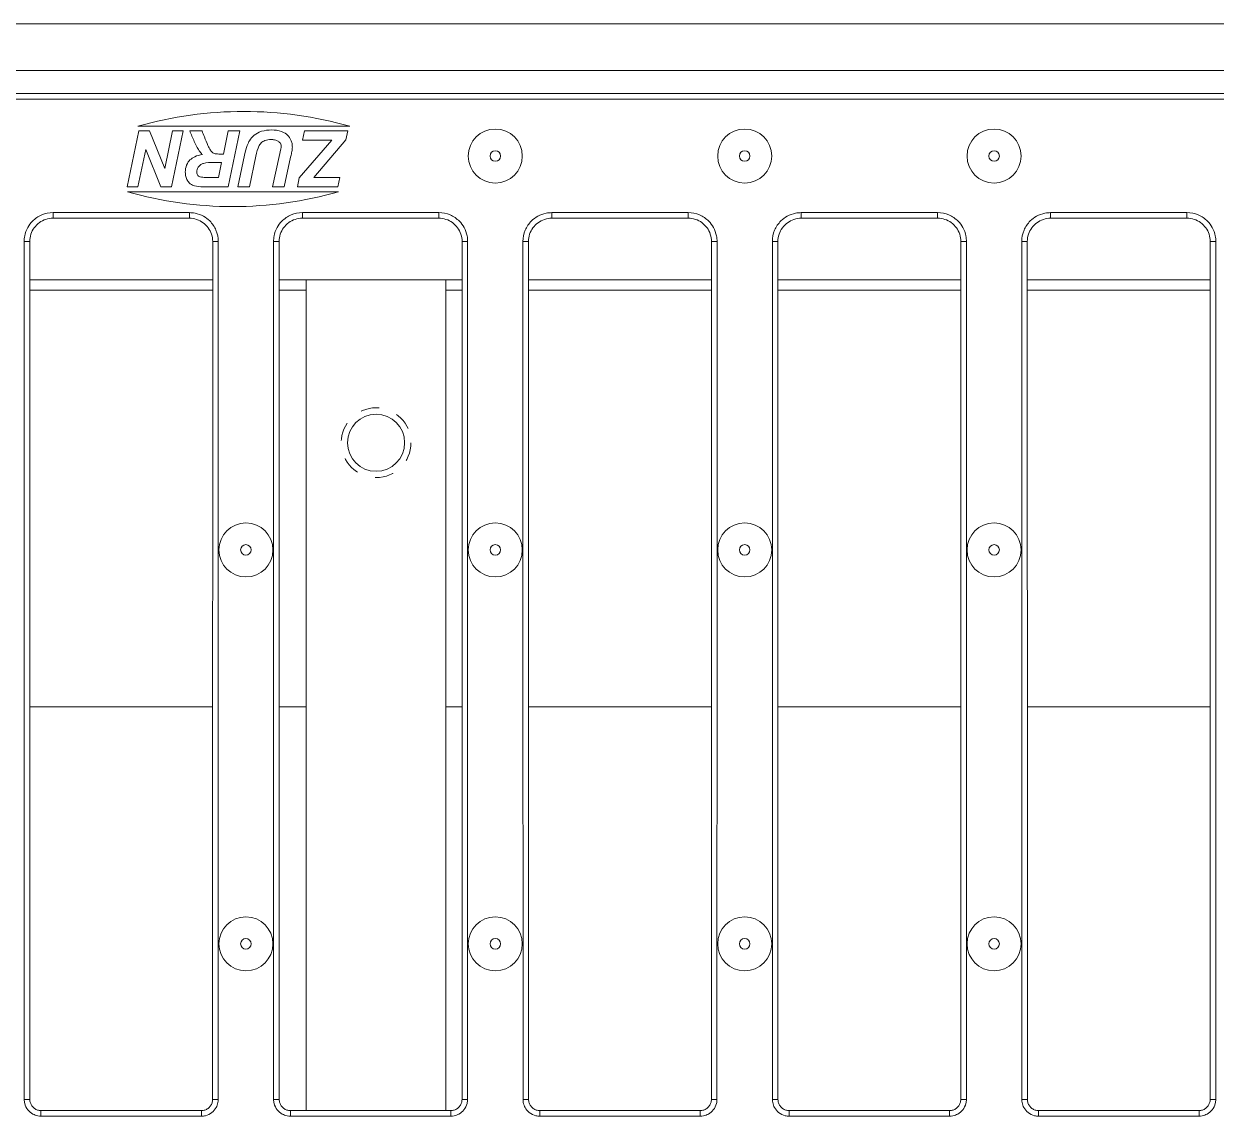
# Model space of a CAD drawing. Header units: inches. Extents: x -14 to 145, y 14 to 58.
# Drawn here: x 102.17 to 108.58, y 50.25 to 56.12 of the extents above; entities that cross this region are included whole.
import ezdxf

# ---------------------------------------------------------------- set-up
doc = ezdxf.new("R2010")
doc.units = ezdxf.units.IN
doc.header["$MEASUREMENT"] = 0
doc.linetypes.add('DASHED', pattern=[0.2067, 0.1654, -0.0413])
for name, color, linetype, lineweight in [('Hidden Narrow (ANSI)', 7, 'DASHED', 25), ('Visible (ANSI)', 7, 'Continuous', 50), ('Visible Narrow (ANSI)', 7, 'Continuous', 35)]:
    doc.layers.add(name, color=color, linetype=linetype, lineweight=lineweight)

msp = doc.modelspace()

# ---------------------------------------------------------------- linework, layer by layer
at = {"layer": 'Hidden Narrow (ANSI)', "lineweight": 0, "ltscale": 0.179413}
msp.add_circle((104.06318, 53.86621), 0.1875, dxfattribs=at)
at = {"layer": 'Visible (ANSI)', "lineweight": 0}
for p, q in [((44.06318, 56.11621), (140.06318, 56.11621)), ((44.06318, 55.86621), (140.06318, 55.86621)), ((113.35856, 55.74121), (94.70901, 55.74121)), ((102.78365, 55.56621), (103.92129, 55.56621)), ((102.7892, 55.54121), (102.72655, 55.24121)), ((102.84636, 55.54121), (102.7892, 55.54121)), ((102.92777, 55.33976), (102.84636, 55.54121)), ((102.97007, 55.54121), (102.92777, 55.33976)), ((102.96458, 55.24121), (103.02723, 55.54121)), ((103.02723, 55.54121), (102.97007, 55.54121)), ((103.12853, 55.54121), (103.06222, 55.54121)), ((103.26847, 55.54121), (103.24263, 55.41705)), ((103.26755, 55.24121), (103.3302, 55.54121)), ((103.3302, 55.54121), (103.26847, 55.54121)), ((103.82502, 55.49205), (103.6501, 55.28832)), ((103.67799, 55.54121), (103.66748, 55.49114)), ((103.66748, 55.49114), (103.73836, 55.49114)), ((103.911, 55.54121), (103.67799, 55.54121)), ((103.72807, 55.29129), (103.90116, 55.49388)), ((103.90116, 55.49388), (103.911, 55.54121)), ((102.78371, 55.24121), (102.82578, 55.44197)), ((102.82578, 55.44197), (102.90741, 55.24121)), ((103.24263, 55.41705), (103.21748, 55.41705)), ((103.55177, 55.44426), (103.54286, 55.40424)), ((103.20056, 55.372), (103.23325, 55.372)), ((103.23325, 55.372), (103.21633, 55.29129)), ((103.35627, 55.41088), (103.32106, 55.24121)), ((103.38234, 55.24121), (103.41664, 55.40516)), ((103.54286, 55.40424), (103.50696, 55.24121)), ((103.5687, 55.24121), (103.60391, 55.39944)), ((103.21633, 55.29129), (103.14842, 55.29129)), ((103.6501, 55.28832), (103.64118, 55.24121)), ((103.86824, 55.29129), (103.72807, 55.29129)), ((103.85772, 55.24121), (103.86824, 55.29129)), ((102.72655, 55.24121), (102.78371, 55.24121)), ((102.90741, 55.24121), (102.96458, 55.24121)), ((103.13447, 55.24121), (103.26755, 55.24121)), ((103.32106, 55.24121), (103.38234, 55.24121)), ((103.50696, 55.24121), (103.5687, 55.24121)), ((103.64118, 55.24121), (103.85772, 55.24121)), ((103.86157, 55.21359), (102.72677, 55.21359)), ((102.32723, 55.07199), (103.06035, 55.07199)), ((103.66723, 55.07199), (104.40035, 55.07199)), ((105.00723, 55.07199), (105.74035, 55.07199)), ((106.34723, 55.07199), (107.08035, 55.07199)), ((107.68723, 55.07199), (108.42035, 55.07199)), ((102.20231, 54.74121), (103.18526, 54.74121)), ((103.54231, 54.74121), (104.52526, 54.74121)), ((103.68818, 50.27853), (103.68818, 54.74121)), ((103.68818, 54.74121), (104.43818, 54.74121)), ((104.43818, 54.74121), (104.43818, 50.27853)), ((104.88231, 54.74121), (105.86526, 54.74121)), ((106.22231, 54.74121), (107.20526, 54.74121)), ((107.56231, 54.74121), (108.54526, 54.74121)), ((102.26258, 50.27853), (103.12499, 50.27853)), ((103.60258, 50.27853), (104.46499, 50.27853)), ((104.94258, 50.27853), (105.80499, 50.27853)), ((106.28258, 50.27853), (107.14499, 50.27853)), ((107.62258, 50.27853), (108.48499, 50.27853))]:
    msp.add_line(p, q, dxfattribs=at)
for centre, radius in [((104.70379, 55.40621), 0.145), ((106.04379, 55.40621), 0.145), ((107.38379, 55.40621), 0.145), ((104.06318, 53.86621), 0.1535), ((103.36379, 53.29021), 0.145), ((104.70379, 53.29021), 0.145), ((106.04379, 53.29021), 0.145), ((107.38379, 53.29021), 0.145), ((103.36379, 51.17421), 0.145), ((104.70379, 51.17421), 0.145), ((106.04379, 51.17421), 0.145), ((107.38379, 51.17421), 0.145)]:
    msp.add_circle(centre, radius, dxfattribs=at)
for centre, start, end in [((103.35247, 53.5655), 74.129145, 105.870855), ((103.29417, 57.2147), 254.169664, 285.830336)]:
    msp.add_arc(centre, 2.08, start, end, dxfattribs=at)
for points, knots in [([(103.50147, 55.54624), (103.48362, 55.54624), (103.46526, 55.54434), (103.43036, 55.53347), (103.4181, 55.5255), (103.39822, 55.50974), (103.38944, 55.49982), (103.37625, 55.47681), (103.36634, 55.45568), (103.35627, 55.41088)], [-1.3337256, -1.3337256, -1.3337256, -1.3337256, -1.0288729, -1.0288729, -0.7098965, -0.7098965, -0.3499125, -0.3499125, 0, 0, 0, 0]), ([(103.61328, 55.45455), (103.61328, 55.46115), (103.61271, 55.46773), (103.61019, 55.48032), (103.60835, 55.48624), (103.60124, 55.50216), (103.59471, 55.51104), (103.5805, 55.52444), (103.57091, 55.53198), (103.53854, 55.54408), (103.51965, 55.54624), (103.50147, 55.54624)], [-0.62185425, -0.62185425, -0.62185425, -0.62185425, -0.52329959, -0.52329959, -0.43023467, -0.43023467, -0.26296333, -0.26296333, -0.13851615, -0.13851615, 0, 0, 0, 0]), ([(103.06222, 55.54121), (103.06967, 55.52234), (103.07788, 55.50265), (103.09289, 55.47017), (103.10035, 55.45514), (103.10818, 55.44174)], [-0.27329283, -0.27329283, -0.27329283, -0.27329283, -0.11819548, -0.11819548, 0, 0, 0, 0]), ([(103.15985, 55.4621), (103.15337, 55.47704), (103.14638, 55.49355), (103.13643, 55.51868), (103.13177, 55.53092), (103.12853, 55.54121)], [-0.20793099, -0.20793099, -0.20793099, -0.20793099, -0.0822134, -0.0822134, 0, 0, 0, 0]), ([(103.41664, 55.40516), (103.42167, 55.42747), (103.4272, 55.44679), (103.43534, 55.46366), (103.43928, 55.47075), (103.45065, 55.48148), (103.45673, 55.48597), (103.47605, 55.49325), (103.48762, 55.49457), (103.49873, 55.49457)], [-0.58279698, -0.58279698, -0.58279698, -0.58279698, -0.27180566, -0.27180566, -0.15702787, -0.15702787, -0.08459869, -0.08459869, 0, 0, 0, 0]), ([(103.49873, 55.49457), (103.50491, 55.49457), (103.51125, 55.49414), (103.52246, 55.49209), (103.52755, 55.49063), (103.53847, 55.48552), (103.54241, 55.48208), (103.54777, 55.47647), (103.54999, 55.47324), (103.55311, 55.46574), (103.55383, 55.46169), (103.55383, 55.45752)], [-0.13910833, -0.13910833, -0.13910833, -0.13910833, -0.11293133, -0.11293133, -0.09089469, -0.09089469, -0.06193182, -0.06193182, -0.03177416, -0.03177416, 0, 0, 0, 0]), ([(103.73836, 55.49114), (103.74849, 55.49127), (103.7592, 55.49139), (103.77689, 55.49154), (103.78521, 55.49159), (103.79278, 55.49159)], [-0.13516086, -0.13516086, -0.13516086, -0.13516086, -0.05765221, -0.05765221, 0, 0, 0, 0]), ([(103.79278, 55.49159), (103.7949, 55.49159), (103.80135, 55.49168), (103.80972, 55.4918), (103.81842, 55.49194), (103.82502, 55.49205)], [-0.062721259, -0.062721259, -0.062721259, -0.062721259, -0.050283943, -0.050283943, 0, 0, 0, 0]), ([(103.10818, 55.44174), (103.11147, 55.43631), (103.11508, 55.43099), (103.12256, 55.42161), (103.1264, 55.41741), (103.13059, 55.41362)], [-0.091429555, -0.091429555, -0.091429555, -0.091429555, -0.043013373, -0.043013373, 0, 0, 0, 0]), ([(103.18684, 55.42299), (103.18134, 55.42683), (103.17668, 55.4323), (103.16777, 55.44521), (103.16342, 55.45385), (103.15985, 55.4621)], [-0.11928574, -0.11928574, -0.11928574, -0.11928574, -0.06846841, -0.06846841, 0, 0, 0, 0]), ([(103.21748, 55.41705), (103.20929, 55.41705), (103.20077, 55.41766), (103.19154, 55.42047), (103.18899, 55.42152), (103.18684, 55.42299)], [-0.07363154, -0.07363154, -0.07363154, -0.07363154, -0.019908434, -0.019908434, 0, 0, 0, 0]), ([(103.55383, 55.45752), (103.55349, 55.45508), (103.55313, 55.45253), (103.55245, 55.44819), (103.55212, 55.44616), (103.55177, 55.44426)], [-0.033524877, -0.033524877, -0.033524877, -0.033524877, -0.014680428, -0.014680428, 0, 0, 0, 0]), ([(103.60391, 55.39944), (103.60553, 55.40693), (103.60756, 55.41642), (103.60994, 55.42807), (103.61106, 55.43372), (103.61145, 55.43649)], [-0.061230039, -0.061230039, -0.061230039, -0.061230039, -0.021281512, -0.021281512, 0, 0, 0, 0]), ([(103.61145, 55.43649), (103.61203, 55.4396), (103.61251, 55.44276), (103.61312, 55.44878), (103.61328, 55.45167), (103.61328, 55.45455)], [-0.046080875, -0.046080875, -0.046080875, -0.046080875, -0.021918447, -0.021918447, 0, 0, 0, 0]), ([(103.13059, 55.41362), (103.11637, 55.4118), (103.10195, 55.40841), (103.07934, 55.39808), (103.07059, 55.39236), (103.05778, 55.37952), (103.05047, 55.3708), (103.04021, 55.34574), (103.03821, 55.33289), (103.03821, 55.31987)], [-0.55552289, -0.55552289, -0.55552289, -0.55552289, -0.35399711, -0.35399711, -0.20628997, -0.20628997, -0.09917763, -0.09917763, 0, 0, 0, 0]), ([(103.09972, 55.32078), (103.09972, 55.3251), (103.10038, 55.32932), (103.10309, 55.33775), (103.10513, 55.34178), (103.11106, 55.35061), (103.11561, 55.35563), (103.12658, 55.36285), (103.13171, 55.36527), (103.14863, 55.37046), (103.17123, 55.372), (103.20056, 55.372)], [-0.62697606, -0.62697606, -0.62697606, -0.62697606, -0.53592567, -0.53592567, -0.44042332, -0.44042332, -0.31177947, -0.31177947, -0.22343255, -0.22343255, 0, 0, 0, 0]), ([(103.03821, 55.31987), (103.03821, 55.31171), (103.03901, 55.30353), (103.04277, 55.28842), (103.04549, 55.28158), (103.05225, 55.27034), (103.05724, 55.26329), (103.07238, 55.25133), (103.07996, 55.2483), (103.10072, 55.24243), (103.11785, 55.24121), (103.13447, 55.24121)], [-0.4283137, -0.4283137, -0.4283137, -0.4283137, -0.33666595, -0.33666595, -0.25340955, -0.25340955, -0.18933807, -0.18933807, -0.12668087, -0.12668087, 0, 0, 0, 0]), ([(103.11298, 55.29609), (103.11047, 55.29765), (103.10819, 55.29951), (103.1044, 55.30386), (103.10294, 55.30623), (103.10033, 55.31263), (103.09972, 55.31669), (103.09972, 55.32078)], [-0.075160788, -0.075160788, -0.075160788, -0.075160788, -0.052672369, -0.052672369, -0.031193859, -0.031193859, 0, 0, 0, 0]), ([(103.14842, 55.29129), (103.13642, 55.29129), (103.12591, 55.29199), (103.11672, 55.29439), (103.11465, 55.29512), (103.11298, 55.29609)], [-0.064233577, -0.064233577, -0.064233577, -0.064233577, -0.014701604, -0.014701604, 0, 0, 0, 0]), ([(102.20231, 54.94715), (102.20231, 54.96017), (102.20439, 54.97338), (102.21249, 54.99826), (102.21849, 55.01003), (102.23395, 55.03126), (102.24326, 55.04054), (102.26453, 55.05595), (102.27633, 55.06192), (102.30116, 55.06994), (102.31421, 55.07199), (102.32723, 55.07199)], [0, 0, 0, 0, 0.12296441, 0.12296441, 0.24592882, 0.24592882, 0.36889323, 0.36889323, 0.49185764, 0.49185764, 0.61482205, 0.61482205, 0.61482205, 0.61482205]), ([(103.06035, 55.07199), (103.07337, 55.07199), (103.08658, 55.06991), (103.11148, 55.06182), (103.12326, 55.05582), (103.14449, 55.04038), (103.15378, 55.03108), (103.1692, 55.00982), (103.17518, 54.99803), (103.18321, 54.97321), (103.18527, 54.96017), (103.18527, 54.94715)], [0, 0, 0, 0, 0.12296382, 0.12296382, 0.24592765, 0.24592765, 0.36889147, 0.36889147, 0.49185529, 0.49185529, 0.61481912, 0.61481912, 0.61481912, 0.61481912]), ([(103.54231, 54.94715), (103.54231, 54.96017), (103.54439, 54.97338), (103.55249, 54.99826), (103.55849, 55.01003), (103.57395, 55.03126), (103.58326, 55.04054), (103.60453, 55.05595), (103.61633, 55.06192), (103.64116, 55.06994), (103.65421, 55.07199), (103.66723, 55.07199)], [0, 0, 0, 0, 0.12296441, 0.12296441, 0.24592882, 0.24592882, 0.36889323, 0.36889323, 0.49185764, 0.49185764, 0.61482205, 0.61482205, 0.61482205, 0.61482205]), ([(104.52527, 54.94715), (104.52527, 54.96017), (104.52318, 54.97338), (104.51508, 54.99826), (104.50908, 55.01003), (104.49363, 55.03126), (104.48432, 55.04054), (104.46304, 55.05595), (104.45124, 55.06192), (104.42642, 55.06994), (104.41337, 55.07199), (104.40035, 55.07199)], [0, 0, 0, 0, 0.12296441, 0.12296441, 0.24592882, 0.24592882, 0.36889323, 0.36889323, 0.49185764, 0.49185764, 0.61482205, 0.61482205, 0.61482205, 0.61482205]), ([(105.00723, 55.07199), (104.99421, 55.07199), (104.98099, 55.06991), (104.95609, 55.06182), (104.94432, 55.05582), (104.92308, 55.04038), (104.91379, 55.03108), (104.89837, 55.00982), (104.89239, 54.99803), (104.88436, 54.97321), (104.88231, 54.96017), (104.88231, 54.94715)], [0, 0, 0, 0, 0.12296382, 0.12296382, 0.24592765, 0.24592765, 0.36889147, 0.36889147, 0.49185529, 0.49185529, 0.61481912, 0.61481912, 0.61481912, 0.61481912]), ([(105.86527, 54.94715), (105.86527, 54.96017), (105.86318, 54.97338), (105.85508, 54.99826), (105.84908, 55.01003), (105.83363, 55.03126), (105.82432, 55.04054), (105.80304, 55.05595), (105.79124, 55.06192), (105.76642, 55.06994), (105.75337, 55.07199), (105.74035, 55.07199)], [0, 0, 0, 0, 0.12296441, 0.12296441, 0.24592882, 0.24592882, 0.36889323, 0.36889323, 0.49185764, 0.49185764, 0.61482205, 0.61482205, 0.61482205, 0.61482205]), ([(106.34723, 55.07199), (106.33421, 55.07199), (106.32099, 55.06991), (106.29609, 55.06182), (106.28432, 55.05582), (106.26308, 55.04038), (106.25379, 55.03108), (106.23837, 55.00982), (106.23239, 54.99803), (106.22436, 54.97321), (106.22231, 54.96017), (106.22231, 54.94715)], [0, 0, 0, 0, 0.12296382, 0.12296382, 0.24592765, 0.24592765, 0.36889147, 0.36889147, 0.49185529, 0.49185529, 0.61481912, 0.61481912, 0.61481912, 0.61481912]), ([(107.20527, 54.94715), (107.20527, 54.96017), (107.20318, 54.97338), (107.19508, 54.99826), (107.18908, 55.01003), (107.17363, 55.03126), (107.16432, 55.04054), (107.14304, 55.05595), (107.13124, 55.06192), (107.10642, 55.06994), (107.09337, 55.07199), (107.08035, 55.07199)], [0, 0, 0, 0, 0.12296441, 0.12296441, 0.24592882, 0.24592882, 0.36889323, 0.36889323, 0.49185764, 0.49185764, 0.61482205, 0.61482205, 0.61482205, 0.61482205]), ([(107.68723, 55.07199), (107.67421, 55.07199), (107.66099, 55.06991), (107.63609, 55.06182), (107.62432, 55.05582), (107.60308, 55.04038), (107.59379, 55.03108), (107.57837, 55.00982), (107.57239, 54.99803), (107.56436, 54.97321), (107.56231, 54.96017), (107.56231, 54.94715)], [0, 0, 0, 0, 0.12296382, 0.12296382, 0.24592765, 0.24592765, 0.36889147, 0.36889147, 0.49185529, 0.49185529, 0.61481912, 0.61481912, 0.61481912, 0.61481912]), ([(108.54527, 54.94715), (108.54527, 54.96017), (108.54318, 54.97338), (108.53508, 54.99826), (108.52908, 55.01003), (108.51363, 55.03126), (108.50432, 55.04054), (108.48304, 55.05595), (108.47124, 55.06192), (108.44642, 55.06994), (108.43337, 55.07199), (108.42035, 55.07199)], [0, 0, 0, 0, 0.12296441, 0.12296441, 0.24592882, 0.24592882, 0.36889323, 0.36889323, 0.49185764, 0.49185764, 0.61482205, 0.61482205, 0.61482205, 0.61482205]), ([(102.20267, 50.33848), (102.20266, 50.64572), (102.20265, 50.95297), (102.20261, 51.56746), (102.20259, 51.8747), (102.20252, 52.48919), (102.20249, 52.79644), (102.20242, 53.41093), (102.20239, 53.71818), (102.20233, 54.33266), (102.20232, 54.63991), (102.20231, 54.94715)], [0, 0, 0, 0, 2.3412087, 2.3412087, 4.6824173, 4.6824173, 7.023626, 7.023626, 9.3648346, 9.3648346, 11.7060433, 11.7060433, 11.7060433, 11.7060433]), ([(103.18491, 50.33848), (103.18491, 50.64572), (103.18492, 50.95297), (103.18496, 51.56746), (103.18499, 51.8747), (103.18505, 52.48919), (103.18509, 52.79644), (103.18515, 53.41093), (103.18519, 53.71818), (103.18524, 54.33266), (103.18526, 54.63991), (103.18527, 54.94715)], [-11.7060433, -11.7060433, -11.7060433, -11.7060433, -9.3648346, -9.3648346, -7.023626, -7.023626, -4.6824173, -4.6824173, -2.3412087, -2.3412087, 0, 0, 0, 0]), ([(103.54267, 50.33848), (103.54266, 50.64572), (103.54265, 50.95297), (103.54261, 51.56746), (103.54259, 51.8747), (103.54252, 52.48919), (103.54249, 52.79644), (103.54242, 53.41093), (103.54239, 53.71818), (103.54233, 54.33266), (103.54232, 54.63991), (103.54231, 54.94715)], [0, 0, 0, 0, 2.3412087, 2.3412087, 4.6824173, 4.6824173, 7.023626, 7.023626, 9.3648346, 9.3648346, 11.7060433, 11.7060433, 11.7060433, 11.7060433]), ([(104.52491, 50.33848), (104.52491, 50.64572), (104.52492, 50.95297), (104.52496, 51.56746), (104.52499, 51.8747), (104.52505, 52.48919), (104.52509, 52.79644), (104.52515, 53.41093), (104.52519, 53.71818), (104.52524, 54.33266), (104.52526, 54.63991), (104.52527, 54.94715)], [0, 0, 0, 0, 2.3412087, 2.3412087, 4.6824173, 4.6824173, 7.023626, 7.023626, 9.3648346, 9.3648346, 11.7060433, 11.7060433, 11.7060433, 11.7060433]), ([(104.88267, 50.33848), (104.88266, 50.64572), (104.88265, 50.95297), (104.88261, 51.56746), (104.88259, 51.8747), (104.88252, 52.48919), (104.88249, 52.79644), (104.88242, 53.41093), (104.88239, 53.71818), (104.88233, 54.33266), (104.88232, 54.63991), (104.88231, 54.94715)], [-11.7060433, -11.7060433, -11.7060433, -11.7060433, -9.3648346, -9.3648346, -7.023626, -7.023626, -4.6824173, -4.6824173, -2.3412087, -2.3412087, 0, 0, 0, 0]), ([(105.86491, 50.33848), (105.86491, 50.64572), (105.86492, 50.95297), (105.86496, 51.56746), (105.86499, 51.8747), (105.86505, 52.48919), (105.86509, 52.79644), (105.86515, 53.41093), (105.86519, 53.71818), (105.86524, 54.33266), (105.86526, 54.63991), (105.86527, 54.94715)], [0, 0, 0, 0, 2.3412087, 2.3412087, 4.6824173, 4.6824173, 7.023626, 7.023626, 9.3648346, 9.3648346, 11.7060433, 11.7060433, 11.7060433, 11.7060433]), ([(106.22267, 50.33848), (106.22266, 50.64572), (106.22265, 50.95297), (106.22261, 51.56746), (106.22259, 51.8747), (106.22252, 52.48919), (106.22249, 52.79644), (106.22242, 53.41093), (106.22239, 53.71818), (106.22233, 54.33266), (106.22232, 54.63991), (106.22231, 54.94715)], [-11.7060433, -11.7060433, -11.7060433, -11.7060433, -9.3648346, -9.3648346, -7.023626, -7.023626, -4.6824173, -4.6824173, -2.3412087, -2.3412087, 0, 0, 0, 0]), ([(107.20491, 50.33848), (107.20491, 50.64572), (107.20492, 50.95297), (107.20496, 51.56746), (107.20499, 51.8747), (107.20505, 52.48919), (107.20509, 52.79644), (107.20515, 53.41093), (107.20519, 53.71818), (107.20524, 54.33266), (107.20526, 54.63991), (107.20527, 54.94715)], [0, 0, 0, 0, 2.3412087, 2.3412087, 4.6824173, 4.6824173, 7.023626, 7.023626, 9.3648346, 9.3648346, 11.7060433, 11.7060433, 11.7060433, 11.7060433]), ([(107.56267, 50.33848), (107.56266, 50.64572), (107.56265, 50.95297), (107.56261, 51.56746), (107.56259, 51.8747), (107.56252, 52.48919), (107.56249, 52.79644), (107.56242, 53.41093), (107.56239, 53.71818), (107.56233, 54.33266), (107.56232, 54.63991), (107.56231, 54.94715)], [-11.7060433, -11.7060433, -11.7060433, -11.7060433, -9.3648346, -9.3648346, -7.023626, -7.023626, -4.6824173, -4.6824173, -2.3412087, -2.3412087, 0, 0, 0, 0]), ([(108.54491, 50.33848), (108.54491, 50.64572), (108.54492, 50.95297), (108.54496, 51.56746), (108.54499, 51.8747), (108.54505, 52.48919), (108.54509, 52.79644), (108.54515, 53.41093), (108.54519, 53.71818), (108.54524, 54.33266), (108.54526, 54.63991), (108.54527, 54.94715)], [0, 0, 0, 0, 2.3412087, 2.3412087, 4.6824173, 4.6824173, 7.023626, 7.023626, 9.3648346, 9.3648346, 11.7060433, 11.7060433, 11.7060433, 11.7060433]), ([(102.26258, 50.27853), (102.25634, 50.27853), (102.25, 50.27953), (102.23805, 50.28342), (102.23241, 50.2863), (102.22222, 50.29371), (102.21777, 50.29818), (102.21037, 50.30838), (102.20751, 50.31405), (102.20365, 50.32596), (102.20267, 50.33222), (102.20267, 50.33848)], [0, 0, 0, 0, 0.07139718, 0.07139718, 0.14279436, 0.14279436, 0.21419154, 0.21419154, 0.28558872, 0.28558872, 0.3569859, 0.3569859, 0.3569859, 0.3569859]), ([(103.18491, 50.33848), (103.18491, 50.33222), (103.18391, 50.32588), (103.18002, 50.31393), (103.17714, 50.30828), (103.16973, 50.29809), (103.16527, 50.29364), (103.15507, 50.28624), (103.14941, 50.28337), (103.1375, 50.27952), (103.13124, 50.27853), (103.12499, 50.27853)], [0, 0, 0, 0, 0.07139701, 0.07139701, 0.14279401, 0.14279401, 0.21419102, 0.21419102, 0.28558803, 0.28558803, 0.35698503, 0.35698503, 0.35698503, 0.35698503]), ([(103.60258, 50.27853), (103.59634, 50.27853), (103.59, 50.27953), (103.57805, 50.28342), (103.57241, 50.2863), (103.56222, 50.29371), (103.55777, 50.29818), (103.55037, 50.30838), (103.54751, 50.31405), (103.54365, 50.32596), (103.54267, 50.33222), (103.54267, 50.33848)], [0, 0, 0, 0, 0.07139718, 0.07139718, 0.14279436, 0.14279436, 0.21419154, 0.21419154, 0.28558872, 0.28558872, 0.3569859, 0.3569859, 0.3569859, 0.3569859]), ([(104.46499, 50.27853), (104.47124, 50.27853), (104.47758, 50.27953), (104.48952, 50.28342), (104.49517, 50.2863), (104.50535, 50.29371), (104.50981, 50.29818), (104.5172, 50.30838), (104.52007, 50.31405), (104.52392, 50.32596), (104.52491, 50.33222), (104.52491, 50.33848)], [0, 0, 0, 0, 0.07139718, 0.07139718, 0.14279436, 0.14279436, 0.21419154, 0.21419154, 0.28558872, 0.28558872, 0.3569859, 0.3569859, 0.3569859, 0.3569859]), ([(104.88267, 50.33848), (104.88267, 50.33222), (104.88367, 50.32588), (104.88755, 50.31393), (104.89043, 50.30828), (104.89784, 50.29809), (104.90231, 50.29364), (104.91251, 50.28624), (104.91817, 50.28337), (104.93008, 50.27952), (104.93634, 50.27853), (104.94258, 50.27853)], [0, 0, 0, 0, 0.07139701, 0.07139701, 0.14279401, 0.14279401, 0.21419102, 0.21419102, 0.28558803, 0.28558803, 0.35698503, 0.35698503, 0.35698503, 0.35698503]), ([(105.80499, 50.27853), (105.81124, 50.27853), (105.81758, 50.27953), (105.82952, 50.28342), (105.83517, 50.2863), (105.84535, 50.29371), (105.84981, 50.29818), (105.8572, 50.30838), (105.86007, 50.31405), (105.86392, 50.32596), (105.86491, 50.33222), (105.86491, 50.33848)], [0, 0, 0, 0, 0.07139718, 0.07139718, 0.14279436, 0.14279436, 0.21419154, 0.21419154, 0.28558872, 0.28558872, 0.3569859, 0.3569859, 0.3569859, 0.3569859]), ([(106.22267, 50.33848), (106.22267, 50.33222), (106.22367, 50.32588), (106.22755, 50.31393), (106.23043, 50.30828), (106.23784, 50.29809), (106.24231, 50.29364), (106.25251, 50.28624), (106.25817, 50.28337), (106.27008, 50.27952), (106.27634, 50.27853), (106.28258, 50.27853)], [0, 0, 0, 0, 0.07139701, 0.07139701, 0.14279401, 0.14279401, 0.21419102, 0.21419102, 0.28558803, 0.28558803, 0.35698503, 0.35698503, 0.35698503, 0.35698503]), ([(107.14499, 50.27853), (107.15124, 50.27853), (107.15758, 50.27953), (107.16952, 50.28342), (107.17517, 50.2863), (107.18535, 50.29371), (107.18981, 50.29818), (107.1972, 50.30838), (107.20007, 50.31405), (107.20392, 50.32596), (107.20491, 50.33222), (107.20491, 50.33848)], [0, 0, 0, 0, 0.07139718, 0.07139718, 0.14279436, 0.14279436, 0.21419154, 0.21419154, 0.28558872, 0.28558872, 0.3569859, 0.3569859, 0.3569859, 0.3569859]), ([(107.56267, 50.33848), (107.56267, 50.33222), (107.56367, 50.32588), (107.56755, 50.31393), (107.57043, 50.30828), (107.57784, 50.29809), (107.58231, 50.29364), (107.59251, 50.28624), (107.59817, 50.28337), (107.61008, 50.27952), (107.61634, 50.27853), (107.62258, 50.27853)], [0, 0, 0, 0, 0.07139701, 0.07139701, 0.14279401, 0.14279401, 0.21419102, 0.21419102, 0.28558803, 0.28558803, 0.35698503, 0.35698503, 0.35698503, 0.35698503]), ([(108.48499, 50.27853), (108.49124, 50.27853), (108.49758, 50.27953), (108.50952, 50.28342), (108.51517, 50.2863), (108.52535, 50.29371), (108.52981, 50.29818), (108.5372, 50.30838), (108.54007, 50.31405), (108.54392, 50.32596), (108.54491, 50.33222), (108.54491, 50.33848)], [0, 0, 0, 0, 0.07139718, 0.07139718, 0.14279436, 0.14279436, 0.21419154, 0.21419154, 0.28558872, 0.28558872, 0.3569859, 0.3569859, 0.3569859, 0.3569859])]:
    msp.add_open_spline(points, degree=3, knots=knots, dxfattribs=at)
at = {"layer": 'Visible Narrow (ANSI)', "lineweight": 0}
for p, q in [((113.35411, 55.71121), (94.71346, 55.71121)), ((102.32723, 55.10199), (103.06035, 55.10199)), ((102.32723, 55.07199), (102.32723, 55.10199)), ((103.06035, 55.07199), (103.06035, 55.10199)), ((103.66723, 55.10199), (104.40035, 55.10199)), ((103.66723, 55.07199), (103.66723, 55.10199)), ((104.40035, 55.07199), (104.40035, 55.10199)), ((105.74035, 55.10199), (105.00723, 55.10199)), ((105.00723, 55.07199), (105.00723, 55.10199)), ((105.74035, 55.07199), (105.74035, 55.10199)), ((107.08035, 55.10199), (106.34723, 55.10199)), ((106.34723, 55.07199), (106.34723, 55.10199)), ((107.08035, 55.07199), (107.08035, 55.10199)), ((108.42035, 55.10199), (107.68723, 55.10199)), ((107.68723, 55.07199), (107.68723, 55.10199)), ((108.42035, 55.07199), (108.42035, 55.10199)), ((102.20231, 54.94715), (102.17231, 54.94715)), ((103.18527, 54.94715), (103.21527, 54.94715)), ((103.54231, 54.94715), (103.51231, 54.94715)), ((104.52527, 54.94715), (104.55527, 54.94715)), ((104.88231, 54.94715), (104.85231, 54.94715)), ((105.86527, 54.94715), (105.89527, 54.94715)), ((106.22231, 54.94715), (106.19231, 54.94715)), ((107.20527, 54.94715), (107.23527, 54.94715)), ((107.56231, 54.94715), (107.53231, 54.94715)), ((108.54527, 54.94715), (108.57527, 54.94715)), ((102.20232, 54.68549), (103.18526, 54.68549)), ((103.54232, 54.68549), (103.68818, 54.68549)), ((104.43818, 54.68549), (104.52526, 54.68549)), ((104.88232, 54.68549), (105.86526, 54.68549)), ((106.22232, 54.68549), (107.20526, 54.68549)), ((107.56232, 54.68549), (108.54526, 54.68549)), ((102.20253, 52.44765), (103.18505, 52.44765)), ((103.54253, 52.44765), (103.68818, 52.44765)), ((104.43818, 52.44765), (104.52505, 52.44765)), ((104.88253, 52.44765), (105.86505, 52.44765)), ((106.22253, 52.44765), (107.20505, 52.44765)), ((107.56253, 52.44765), (108.54505, 52.44765)), ((102.17267, 50.33847), (102.20267, 50.33848)), ((103.18491, 50.33848), (103.21491, 50.33847)), ((103.54267, 50.33848), (103.51267, 50.33847)), ((104.52491, 50.33848), (104.55491, 50.33847)), ((104.88267, 50.33848), (104.85267, 50.33847)), ((105.89491, 50.33847), (105.86491, 50.33848)), ((106.22267, 50.33848), (106.19267, 50.33847)), ((107.23491, 50.33847), (107.20491, 50.33848)), ((107.56267, 50.33848), (107.53267, 50.33847)), ((108.57491, 50.33847), (108.54491, 50.33848)), ((102.26258, 50.27853), (102.26258, 50.24853)), ((103.12499, 50.24853), (102.26258, 50.24853)), ((103.12499, 50.27853), (103.12499, 50.24853)), ((103.60258, 50.27853), (103.60258, 50.24853)), ((104.46499, 50.24853), (103.60258, 50.24853)), ((104.46499, 50.27853), (104.46499, 50.24853)), ((104.94258, 50.27853), (104.94258, 50.24853)), ((104.94258, 50.24853), (105.80499, 50.24853)), ((105.80499, 50.27853), (105.80499, 50.24853)), ((106.28258, 50.27853), (106.28258, 50.24853)), ((106.28258, 50.24853), (107.14499, 50.24853)), ((107.14499, 50.27853), (107.14499, 50.24853)), ((107.62258, 50.27853), (107.62258, 50.24853)), ((107.62258, 50.24853), (108.48499, 50.24853)), ((108.48499, 50.27853), (108.48499, 50.24853))]:
    msp.add_line(p, q, dxfattribs=at)
for centre in [(104.70379, 55.40621), (106.04379, 55.40621), (107.38379, 55.40621), (103.36379, 53.29021), (104.70379, 53.29021), (106.04379, 53.29021), (107.38379, 53.29021), (103.36379, 51.17421), (104.70379, 51.17421), (106.04379, 51.17421), (107.38379, 51.17421)]:
    msp.add_circle(centre, 0.02838, dxfattribs=at)
for points, knots in [([(102.17231, 54.94715), (102.17231, 54.95715), (102.17328, 54.96724), (102.17836, 54.99298), (102.18392, 55.00817), (102.19856, 55.03458), (102.20714, 55.046), (102.23098, 55.07014), (102.24811, 55.08179), (102.28559, 55.09774), (102.30646, 55.10199), (102.32723, 55.10199)], [0, 0, 0, 0, 0.07615718, 0.07615718, 0.19800867, 0.19800867, 0.30442519, 0.30442519, 0.4565492, 0.4565492, 0.61482205, 0.61482205, 0.61482205, 0.61482205]), ([(103.06035, 55.10199), (103.07036, 55.10199), (103.08046, 55.10101), (103.10624, 55.09593), (103.12146, 55.09036), (103.1479, 55.07569), (103.15933, 55.06711), (103.18347, 55.04326), (103.19511, 55.02613), (103.21103, 54.98869), (103.21527, 54.96788), (103.21527, 54.94715)], [0, 0, 0, 0, 0.07627851, 0.07627851, 0.19832414, 0.19832414, 0.30481834, 0.30481834, 0.45691444, 0.45691444, 0.61481912, 0.61481912, 0.61481912, 0.61481912]), ([(103.51231, 54.94715), (103.51231, 54.95715), (103.51328, 54.96724), (103.51836, 54.99298), (103.52392, 55.00817), (103.53856, 55.03458), (103.54714, 55.046), (103.57098, 55.07014), (103.58811, 55.08179), (103.62559, 55.09774), (103.64646, 55.10199), (103.66723, 55.10199)], [0, 0, 0, 0, 0.07615718, 0.07615718, 0.19800867, 0.19800867, 0.30442519, 0.30442519, 0.4565492, 0.4565492, 0.61482205, 0.61482205, 0.61482205, 0.61482205]), ([(104.55527, 54.94715), (104.55527, 54.95715), (104.55429, 54.96724), (104.54921, 54.99298), (104.54366, 55.00817), (104.52901, 55.03458), (104.52044, 55.046), (104.4966, 55.07014), (104.47946, 55.08179), (104.44198, 55.09774), (104.42112, 55.10199), (104.40035, 55.10199)], [0, 0, 0, 0, 0.07615718, 0.07615718, 0.19800867, 0.19800867, 0.30442519, 0.30442519, 0.4565492, 0.4565492, 0.61482205, 0.61482205, 0.61482205, 0.61482205]), ([(105.00723, 55.10199), (104.99722, 55.10199), (104.98711, 55.10101), (104.96133, 55.09593), (104.94611, 55.09036), (104.91968, 55.07569), (104.90825, 55.06711), (104.88411, 55.04326), (104.87246, 55.02613), (104.85655, 54.98869), (104.85231, 54.96788), (104.85231, 54.94715)], [0, 0, 0, 0, 0.07627851, 0.07627851, 0.19832414, 0.19832414, 0.30481834, 0.30481834, 0.45691444, 0.45691444, 0.61481912, 0.61481912, 0.61481912, 0.61481912]), ([(105.89527, 54.94715), (105.89527, 54.95715), (105.89429, 54.96724), (105.88921, 54.99298), (105.88366, 55.00817), (105.86901, 55.03458), (105.86044, 55.046), (105.8366, 55.07014), (105.81946, 55.08179), (105.78198, 55.09774), (105.76112, 55.10199), (105.74035, 55.10199)], [0, 0, 0, 0, 0.07615718, 0.07615718, 0.19800867, 0.19800867, 0.30442519, 0.30442519, 0.4565492, 0.4565492, 0.61482205, 0.61482205, 0.61482205, 0.61482205]), ([(106.34723, 55.10199), (106.33722, 55.10199), (106.32711, 55.10101), (106.30133, 55.09593), (106.28611, 55.09036), (106.25968, 55.07569), (106.24825, 55.06711), (106.22411, 55.04326), (106.21246, 55.02613), (106.19655, 54.98869), (106.19231, 54.96788), (106.19231, 54.94715)], [0, 0, 0, 0, 0.07627851, 0.07627851, 0.19832414, 0.19832414, 0.30481834, 0.30481834, 0.45691444, 0.45691444, 0.61481912, 0.61481912, 0.61481912, 0.61481912]), ([(107.23527, 54.94715), (107.23527, 54.95715), (107.23429, 54.96724), (107.22921, 54.99298), (107.22366, 55.00817), (107.20901, 55.03458), (107.20044, 55.046), (107.1766, 55.07014), (107.15946, 55.08179), (107.12198, 55.09774), (107.10112, 55.10199), (107.08035, 55.10199)], [0, 0, 0, 0, 0.07615718, 0.07615718, 0.19800867, 0.19800867, 0.30442519, 0.30442519, 0.4565492, 0.4565492, 0.61482205, 0.61482205, 0.61482205, 0.61482205]), ([(107.68723, 55.10199), (107.67722, 55.10199), (107.66711, 55.10101), (107.64133, 55.09593), (107.62611, 55.09036), (107.59968, 55.07569), (107.58825, 55.06711), (107.56411, 55.04326), (107.55246, 55.02613), (107.53655, 54.98869), (107.53231, 54.96788), (107.53231, 54.94715)], [0, 0, 0, 0, 0.07627851, 0.07627851, 0.19832414, 0.19832414, 0.30481834, 0.30481834, 0.45691444, 0.45691444, 0.61481912, 0.61481912, 0.61481912, 0.61481912]), ([(108.57527, 54.94715), (108.57527, 54.95715), (108.57429, 54.96724), (108.56921, 54.99298), (108.56366, 55.00817), (108.54901, 55.03458), (108.54044, 55.046), (108.5166, 55.07014), (108.49946, 55.08179), (108.46198, 55.09774), (108.44112, 55.10199), (108.42035, 55.10199)], [0, 0, 0, 0, 0.07615718, 0.07615718, 0.19800867, 0.19800867, 0.30442519, 0.30442519, 0.4565492, 0.4565492, 0.61482205, 0.61482205, 0.61482205, 0.61482205]), ([(102.17267, 50.33847), (102.17266, 50.72253), (102.17264, 51.10659), (102.17259, 51.8747), (102.17255, 52.25876), (102.17251, 52.64281), (102.17247, 52.9415), (102.17244, 53.24018), (102.17236, 54.00829), (102.17232, 54.47772), (102.17231, 54.94715)], [0, 0, 0, 0, 2.9265108, 2.9265108, 5.8530216, 5.8530216, 5.8530216, 8.1289838, 8.1289838, 11.7060433, 11.7060433, 11.7060433, 11.7060433]), ([(103.21527, 54.94715), (103.21525, 54.17904), (103.21515, 53.41093), (103.21498, 51.8747), (103.21492, 51.10659), (103.21491, 50.33847)], [0, 0, 0, 0, 5.8530216, 5.8530216, 11.7060433, 11.7060433, 11.7060433, 11.7060433]), ([(103.51267, 50.33847), (103.51266, 51.012), (103.51261, 51.68552), (103.51254, 52.35904), (103.51244, 53.22174), (103.51233, 54.08445), (103.51231, 54.94715)], [0, 0, 0, 0, 5.1322258, 5.1322258, 5.1322258, 11.7060433, 11.7060433, 11.7060433, 11.7060433]), ([(104.55491, 50.33847), (104.55491, 51.012), (104.55496, 51.68552), (104.55504, 52.35904), (104.55513, 53.22174), (104.55524, 54.08445), (104.55527, 54.94715)], [0, 0, 0, 0, 5.1322258, 5.1322258, 5.1322258, 11.7060433, 11.7060433, 11.7060433, 11.7060433]), ([(104.85231, 54.94715), (104.85233, 54.17904), (104.85242, 53.41093), (104.85259, 51.8747), (104.85266, 51.10659), (104.85267, 50.33847)], [0, 0, 0, 0, 5.8530216, 5.8530216, 11.7060433, 11.7060433, 11.7060433, 11.7060433]), ([(105.89491, 50.33847), (105.89491, 50.72253), (105.89493, 51.10659), (105.89499, 51.8747), (105.89502, 52.25876), (105.89507, 52.64281), (105.8951, 52.9415), (105.89514, 53.24018), (105.89522, 54.00829), (105.89525, 54.47772), (105.89527, 54.94715)], [0, 0, 0, 0, 2.9265108, 2.9265108, 5.8530216, 5.8530216, 5.8530216, 8.1289838, 8.1289838, 11.7060433, 11.7060433, 11.7060433, 11.7060433]), ([(106.19231, 54.94715), (106.19233, 54.17904), (106.19242, 53.41093), (106.19259, 51.8747), (106.19266, 51.10659), (106.19267, 50.33847)], [0, 0, 0, 0, 5.8530216, 5.8530216, 11.7060433, 11.7060433, 11.7060433, 11.7060433]), ([(107.23491, 50.33847), (107.23491, 50.72253), (107.23493, 51.10659), (107.23499, 51.8747), (107.23502, 52.25876), (107.23507, 52.64281), (107.2351, 52.9415), (107.23514, 53.24018), (107.23522, 54.00829), (107.23525, 54.47772), (107.23527, 54.94715)], [0, 0, 0, 0, 2.9265108, 2.9265108, 5.8530216, 5.8530216, 5.8530216, 8.1289838, 8.1289838, 11.7060433, 11.7060433, 11.7060433, 11.7060433]), ([(107.53231, 54.94715), (107.53233, 54.17904), (107.53242, 53.41093), (107.53259, 51.8747), (107.53266, 51.10659), (107.53267, 50.33847)], [0, 0, 0, 0, 5.8530216, 5.8530216, 11.7060433, 11.7060433, 11.7060433, 11.7060433]), ([(108.57491, 50.33847), (108.57491, 50.72253), (108.57493, 51.10659), (108.57499, 51.8747), (108.57502, 52.25876), (108.57507, 52.64281), (108.5751, 52.9415), (108.57514, 53.24018), (108.57522, 54.00829), (108.57525, 54.47772), (108.57527, 54.94715)], [0, 0, 0, 0, 2.9265108, 2.9265108, 5.8530216, 5.8530216, 5.8530216, 8.1289838, 8.1289838, 11.7060433, 11.7060433, 11.7060433, 11.7060433]), ([(102.26258, 50.24853), (102.25678, 50.24853), (102.25092, 50.2491), (102.23597, 50.25205), (102.22714, 50.25528), (102.20878, 50.26547), (102.19975, 50.27307), (102.18426, 50.29238), (102.17835, 50.3044), (102.17354, 50.32406), (102.17267, 50.33128), (102.17267, 50.33847)], [0, 0, 0, 0, 0.04423505, 0.04423505, 0.11501112, 0.11501112, 0.20301749, 0.20301749, 0.30215547, 0.30215547, 0.3569859, 0.3569859, 0.3569859, 0.3569859]), ([(103.21491, 50.33847), (103.21491, 50.33266), (103.21434, 50.3268), (103.21139, 50.31184), (103.20816, 50.30301), (103.19796, 50.28462), (103.19034, 50.27559), (103.17102, 50.2601), (103.15899, 50.25419), (103.13935, 50.2494), (103.13216, 50.24853), (103.12499, 50.24853)], [0, 0, 0, 0, 0.04427123, 0.04427123, 0.1151052, 0.1151052, 0.20317467, 0.20317467, 0.30236545, 0.30236545, 0.35698503, 0.35698503, 0.35698503, 0.35698503]), ([(103.60258, 50.24853), (103.59678, 50.24853), (103.59092, 50.2491), (103.57597, 50.25205), (103.56714, 50.25528), (103.54878, 50.26547), (103.53975, 50.27307), (103.52426, 50.29238), (103.51835, 50.3044), (103.51354, 50.32406), (103.51267, 50.33128), (103.51267, 50.33847)], [0, 0, 0, 0, 0.04423505, 0.04423505, 0.11501112, 0.11501112, 0.20301749, 0.20301749, 0.30215547, 0.30215547, 0.3569859, 0.3569859, 0.3569859, 0.3569859]), ([(104.46499, 50.24853), (104.47079, 50.24853), (104.47665, 50.2491), (104.49161, 50.25205), (104.50043, 50.25528), (104.5188, 50.26547), (104.52782, 50.27307), (104.54332, 50.29238), (104.54922, 50.3044), (104.55404, 50.32406), (104.55491, 50.33128), (104.55491, 50.33847)], [0, 0, 0, 0, 0.04423505, 0.04423505, 0.11501112, 0.11501112, 0.20301749, 0.20301749, 0.30215547, 0.30215547, 0.3569859, 0.3569859, 0.3569859, 0.3569859]), ([(104.85267, 50.33847), (104.85267, 50.33266), (104.85324, 50.3268), (104.85619, 50.31184), (104.85942, 50.30301), (104.86962, 50.28462), (104.87723, 50.27559), (104.89655, 50.2601), (104.90859, 50.25419), (104.92823, 50.2494), (104.93542, 50.24853), (104.94258, 50.24853)], [0, 0, 0, 0, 0.04427123, 0.04427123, 0.1151052, 0.1151052, 0.20317467, 0.20317467, 0.30236545, 0.30236545, 0.35698503, 0.35698503, 0.35698503, 0.35698503]), ([(105.80499, 50.24853), (105.81079, 50.24853), (105.81665, 50.2491), (105.83161, 50.25205), (105.84043, 50.25528), (105.8588, 50.26547), (105.86782, 50.27307), (105.88332, 50.29238), (105.88922, 50.3044), (105.89404, 50.32406), (105.89491, 50.33128), (105.89491, 50.33847)], [0, 0, 0, 0, 0.04423505, 0.04423505, 0.11501112, 0.11501112, 0.20301749, 0.20301749, 0.30215547, 0.30215547, 0.3569859, 0.3569859, 0.3569859, 0.3569859]), ([(106.19267, 50.33847), (106.19267, 50.33266), (106.19324, 50.3268), (106.19619, 50.31184), (106.19942, 50.30301), (106.20962, 50.28462), (106.21723, 50.27559), (106.23655, 50.2601), (106.24859, 50.25419), (106.26823, 50.2494), (106.27542, 50.24853), (106.28258, 50.24853)], [0, 0, 0, 0, 0.04427123, 0.04427123, 0.1151052, 0.1151052, 0.20317467, 0.20317467, 0.30236545, 0.30236545, 0.35698503, 0.35698503, 0.35698503, 0.35698503]), ([(107.14499, 50.24853), (107.15079, 50.24853), (107.15665, 50.2491), (107.17161, 50.25205), (107.18043, 50.25528), (107.1988, 50.26547), (107.20782, 50.27307), (107.22332, 50.29238), (107.22922, 50.3044), (107.23404, 50.32406), (107.23491, 50.33128), (107.23491, 50.33847)], [0, 0, 0, 0, 0.04423505, 0.04423505, 0.11501112, 0.11501112, 0.20301749, 0.20301749, 0.30215547, 0.30215547, 0.3569859, 0.3569859, 0.3569859, 0.3569859]), ([(107.53267, 50.33847), (107.53267, 50.33266), (107.53324, 50.3268), (107.53619, 50.31184), (107.53942, 50.30301), (107.54962, 50.28462), (107.55723, 50.27559), (107.57655, 50.2601), (107.58859, 50.25419), (107.60823, 50.2494), (107.61542, 50.24853), (107.62258, 50.24853)], [0, 0, 0, 0, 0.04427123, 0.04427123, 0.1151052, 0.1151052, 0.20317467, 0.20317467, 0.30236545, 0.30236545, 0.35698503, 0.35698503, 0.35698503, 0.35698503]), ([(108.48499, 50.24853), (108.49079, 50.24853), (108.49665, 50.2491), (108.51161, 50.25205), (108.52043, 50.25528), (108.5388, 50.26547), (108.54782, 50.27307), (108.56332, 50.29238), (108.56922, 50.3044), (108.57404, 50.32406), (108.57491, 50.33128), (108.57491, 50.33847)], [0, 0, 0, 0, 0.04423505, 0.04423505, 0.11501112, 0.11501112, 0.20301749, 0.20301749, 0.30215547, 0.30215547, 0.3569859, 0.3569859, 0.3569859, 0.3569859])]:
    msp.add_open_spline(points, degree=3, knots=knots, dxfattribs=at)

doc.saveas('drawing.dxf')
